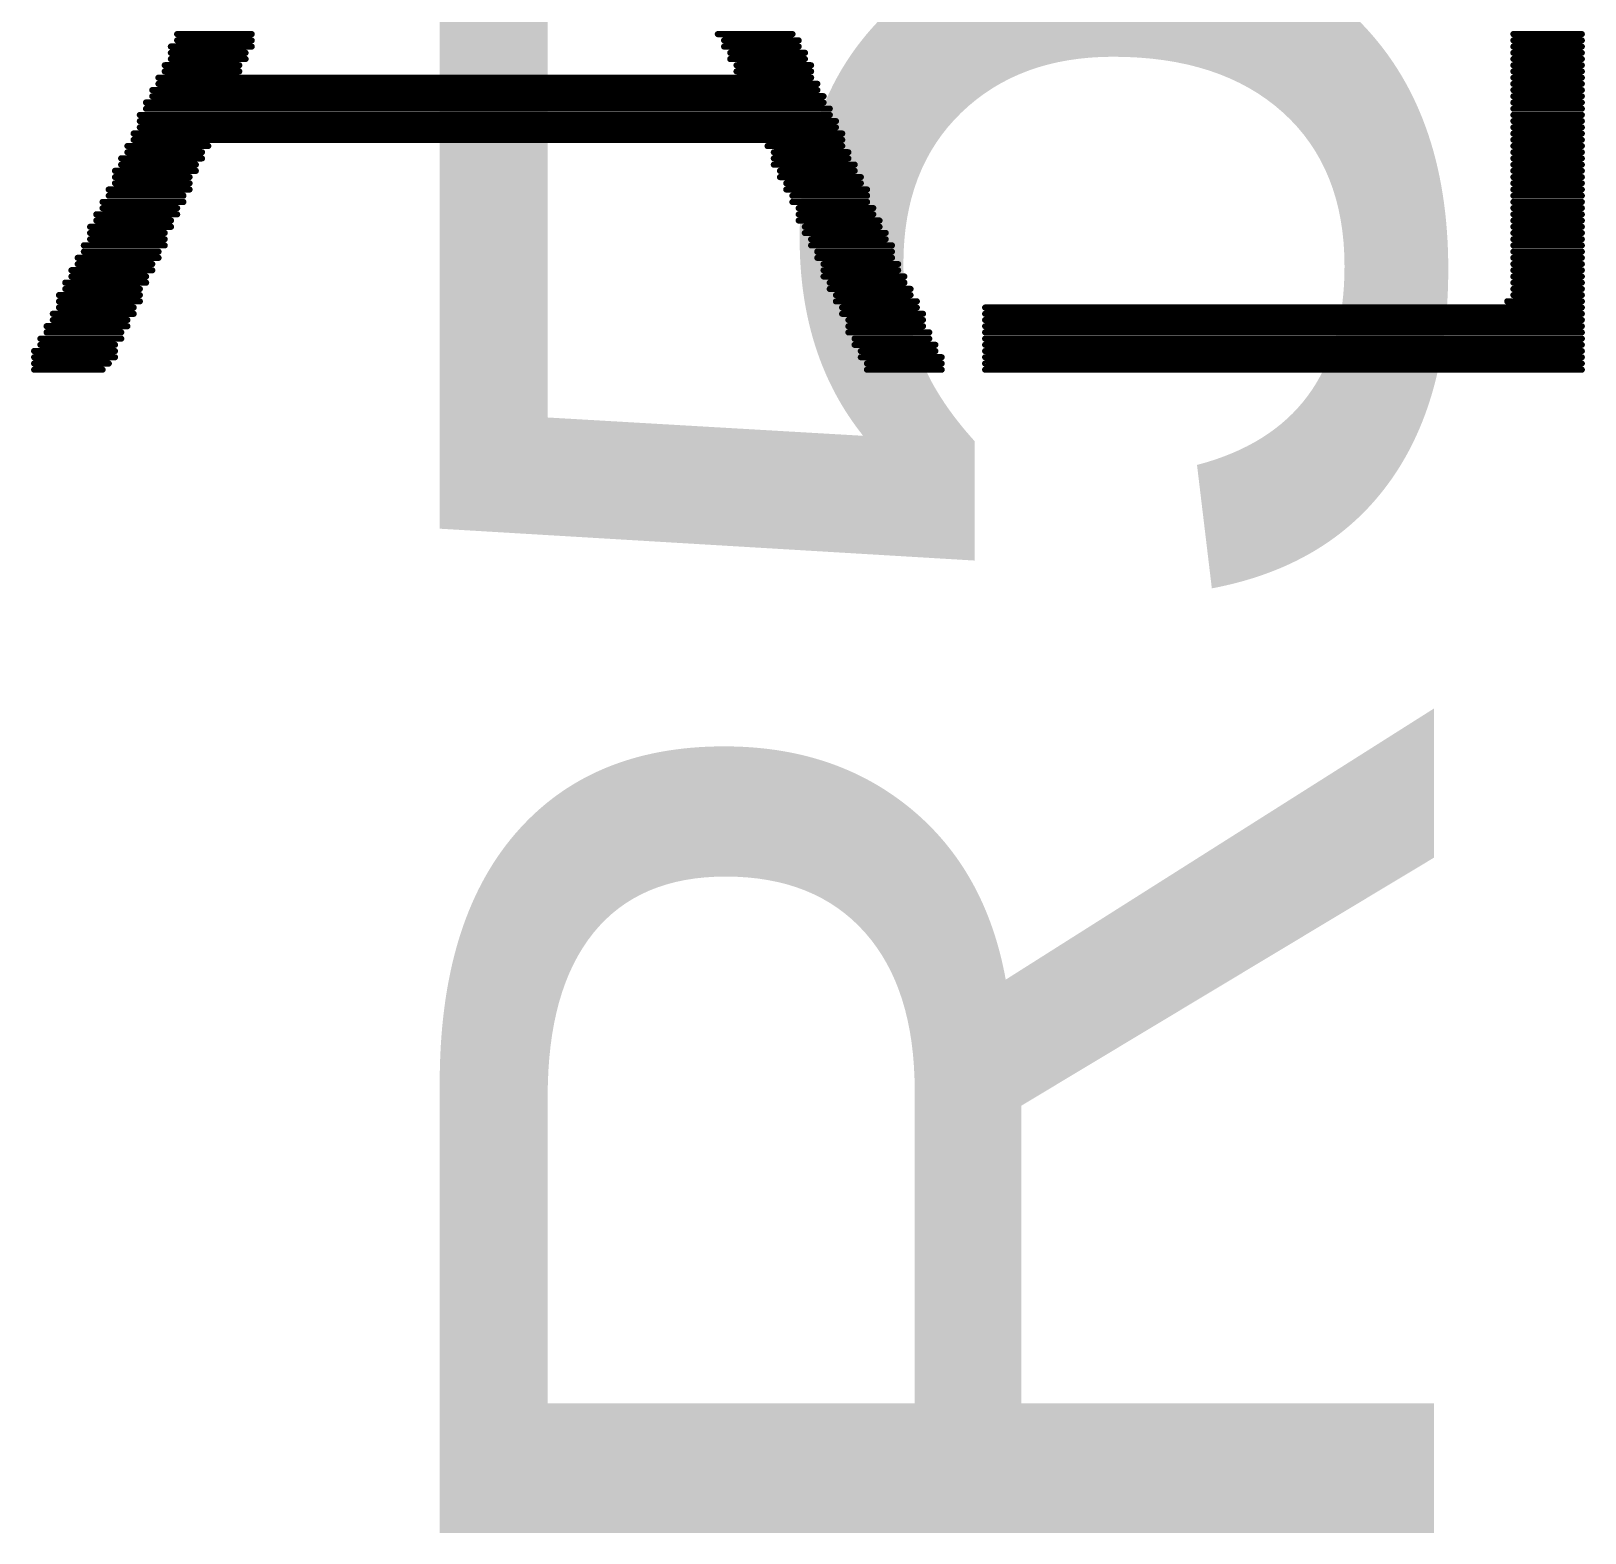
# Model space of a CAD drawing. Header units: inches. Extents: x 0 to 5455, y -5 to 5444.
# Drawn here: x 7.711 to 9.298, y 27.802 to 29.337 of the extents above; entities that cross this region are included whole.
import ezdxf

# ---------------------------------------------------------------- set-up
doc = ezdxf.new("R2010")
doc.units = ezdxf.units.IN
doc.layers.add('Bottom Overlay', color=54, linetype='Continuous')
doc.layers.add('Top Overlay', color=2, linetype='Continuous')
doc.styles.add('Arial', font='', dxfattribs={"height": 0.2})
doc.styles.get('Arial').set_extended_font_data('Arial')

# ---------------------------------------------------------------- blocks, each defined once
blk = doc.blocks.new('5394DE47_A0E8_4329_8464_7791B7C19310_33')
at = {"layer": 'Bottom Overlay'}
for points in [[(13.1587, -0.0352, 0.00635, 0.00635, 0), (12.5491, -0.0352, 0.00635, 0.00635, 0)], [(13.1587, -0.0415, 0.00635, 0.00635, 0), (12.5491, -0.0415, 0.00635, 0.00635, 0)], [(13.1587, -0.0479, 0.00635, 0.00635, 0), (12.5491, -0.0479, 0.00635, 0.00635, 0)], [(13.2794, -0.0352, 0.00635, 0.00635, 0), (13.2032, -0.0352, 0.00635, 0.00635, 0)], [(13.2794, -0.0415, 0.00635, 0.00635, 0), (13.2032, -0.0415, 0.00635, 0.00635, 0)], [(13.2857, -0.0479, 0.00635, 0.00635, 0), (13.2032, -0.0479, 0.00635, 0.00635, 0)], [(14.1303, -0.0479, 0.00635, 0.00635, 0), (14.0477, -0.0479, 0.00635, 0.00635, 0)], [(14.1303, -0.0415, 0.00635, 0.00635, 0), (14.0541, -0.0415, 0.00635, 0.00635, 0)], [(14.1303, -0.0352, 0.00635, 0.00635, 0), (14.0604, -0.0352, 0.00635, 0.00635, 0)], [(13.1587, -0.0542, 0.00635, 0.00635, 0), (12.5491, -0.0542, 0.00635, 0.00635, 0)], [(13.1587, -0.0606, 0.00635, 0.00635, 0), (12.5491, -0.0606, 0.00635, 0.00635, 0)], [(13.2857, -0.0542, 0.00635, 0.00635, 0), (13.2095, -0.0542, 0.00635, 0.00635, 0)], [(13.2921, -0.0606, 0.00635, 0.00635, 0), (13.2095, -0.0606, 0.00635, 0.00635, 0)], [(14.1303, -0.0542, 0.00635, 0.00635, 0), (14.0477, -0.0542, 0.00635, 0.00635, 0)], [(14.1239, -0.0606, 0.00635, 0.00635, 0), (14.0477, -0.0606, 0.00635, 0.00635, 0)], [(13.1587, -0.0669, 0.00635, 0.00635, 0), (12.5491, -0.0669, 0.00635, 0.00635, 0)], [(13.1587, -0.0733, 0.00635, 0.00635, 0), (12.5491, -0.0733, 0.00635, 0.00635, 0)], [(13.1587, -0.0796, 0.00635, 0.00635, 0), (12.5491, -0.0796, 0.00635, 0.00635, 0)], [(13.2921, -0.0669, 0.00635, 0.00635, 0), (13.2159, -0.0669, 0.00635, 0.00635, 0)], [(13.2984, -0.0733, 0.00635, 0.00635, 0), (13.2159, -0.0733, 0.00635, 0.00635, 0)], [(13.2984, -0.0796, 0.00635, 0.00635, 0), (13.2222, -0.0796, 0.00635, 0.00635, 0)], [(14.1176, -0.0796, 0.00635, 0.00635, 0), (14.035, -0.0796, 0.00635, 0.00635, 0)], [(14.1239, -0.0669, 0.00635, 0.00635, 0), (14.0414, -0.0669, 0.00635, 0.00635, 0)], [(14.1176, -0.0733, 0.00635, 0.00635, 0), (14.0414, -0.0733, 0.00635, 0.00635, 0)], [(13.1587, -0.086, 0.00635, 0.00635, 0), (12.5491, -0.086, 0.00635, 0.00635, 0)], [(13.1587, -0.0923, 0.00635, 0.00635, 0), (12.5491, -0.0923, 0.00635, 0.00635, 0)], [(13.2984, -0.086, 0.00635, 0.00635, 0), (13.2222, -0.086, 0.00635, 0.00635, 0)], [(13.3048, -0.0923, 0.00635, 0.00635, 0), (13.2222, -0.0923, 0.00635, 0.00635, 0)], [(14.1112, -0.0923, 0.00635, 0.00635, 0), (14.0287, -0.0923, 0.00635, 0.00635, 0)], [(14.1112, -0.086, 0.00635, 0.00635, 0), (14.035, -0.086, 0.00635, 0.00635, 0)], [(13.1587, -0.0987, 0.00635, 0.00635, 0), (12.5491, -0.0987, 0.00635, 0.00635, 0)], [(12.6253, -0.105, 0.00635, 0.00635, 0), (12.5491, -0.105, 0.00635, 0.00635, 0)], [(12.619, -0.1114, 0.00635, 0.00635, 0), (12.5491, -0.1114, 0.00635, 0.00635, 0)], [(13.3048, -0.0987, 0.00635, 0.00635, 0), (13.2286, -0.0987, 0.00635, 0.00635, 0)], [(13.3111, -0.105, 0.00635, 0.00635, 0), (13.2286, -0.105, 0.00635, 0.00635, 0)], [(13.3111, -0.1114, 0.00635, 0.00635, 0), (13.2349, -0.1114, 0.00635, 0.00635, 0)], [(14.1049, -0.105, 0.00635, 0.00635, 0), (14.0223, -0.105, 0.00635, 0.00635, 0)], [(14.1049, -0.1114, 0.00635, 0.00635, 0), (14.0223, -0.1114, 0.00635, 0.00635, 0)], [(14.1049, -0.0987, 0.00635, 0.00635, 0), (14.0287, -0.0987, 0.00635, 0.00635, 0)], [(12.619, -0.1177, 0.00635, 0.00635, 0), (12.5491, -0.1177, 0.00635, 0.00635, 0)], [(12.619, -0.1241, 0.00635, 0.00635, 0), (12.5491, -0.1241, 0.00635, 0.00635, 0)], [(13.3175, -0.1177, 0.00635, 0.00635, 0), (13.2349, -0.1177, 0.00635, 0.00635, 0)], [(13.3175, -0.1241, 0.00635, 0.00635, 0), (13.2413, -0.1241, 0.00635, 0.00635, 0)], [(14.0985, -0.1241, 0.00635, 0.00635, 0), (14.016, -0.1241, 0.00635, 0.00635, 0)], [(14.0985, -0.1177, 0.00635, 0.00635, 0), (14.0223, -0.1177, 0.00635, 0.00635, 0)], [(12.619, -0.1304, 0.00635, 0.00635, 0), (12.5491, -0.1304, 0.00635, 0.00635, 0)], [(12.619, -0.1368, 0.00635, 0.00635, 0), (12.5491, -0.1368, 0.00635, 0.00635, 0)], [(12.619, -0.1431, 0.00635, 0.00635, 0), (12.5491, -0.1431, 0.00635, 0.00635, 0)], [(13.3238, -0.1304, 0.00635, 0.00635, 0), (13.2413, -0.1304, 0.00635, 0.00635, 0)], [(13.3238, -0.1368, 0.00635, 0.00635, 0), (13.2476, -0.1368, 0.00635, 0.00635, 0)], [(13.3238, -0.1431, 0.00635, 0.00635, 0), (13.2476, -0.1431, 0.00635, 0.00635, 0)], [(14.0922, -0.1368, 0.00635, 0.00635, 0), (14.0096, -0.1368, 0.00635, 0.00635, 0)], [(14.0858, -0.1431, 0.00635, 0.00635, 0), (14.0096, -0.1431, 0.00635, 0.00635, 0)], [(14.0922, -0.1304, 0.00635, 0.00635, 0), (14.016, -0.1304, 0.00635, 0.00635, 0)], [(12.619, -0.1495, 0.00635, 0.00635, 0), (12.5491, -0.1495, 0.00635, 0.00635, 0)], [(12.619, -0.1558, 0.00635, 0.00635, 0), (12.5491, -0.1558, 0.00635, 0.00635, 0)], [(13.3302, -0.1495, 0.00635, 0.00635, 0), (13.254, -0.1495, 0.00635, 0.00635, 0)], [(13.3302, -0.1558, 0.00635, 0.00635, 0), (13.254, -0.1558, 0.00635, 0.00635, 0)], [(14.0858, -0.1495, 0.00635, 0.00635, 0), (14.0033, -0.1495, 0.00635, 0.00635, 0)], [(14.0795, -0.1558, 0.00635, 0.00635, 0), (14.0033, -0.1558, 0.00635, 0.00635, 0)], [(12.619, -0.1622, 0.00635, 0.00635, 0), (12.5491, -0.1622, 0.00635, 0.00635, 0)], [(12.619, -0.1685, 0.00635, 0.00635, 0), (12.5491, -0.1685, 0.00635, 0.00635, 0)], [(12.619, -0.1749, 0.00635, 0.00635, 0), (12.5491, -0.1749, 0.00635, 0.00635, 0)], [(13.3365, -0.1622, 0.00635, 0.00635, 0), (13.254, -0.1622, 0.00635, 0.00635, 0)], [(13.3365, -0.1685, 0.00635, 0.00635, 0), (13.2603, -0.1685, 0.00635, 0.00635, 0)], [(13.3429, -0.1749, 0.00635, 0.00635, 0), (13.2603, -0.1749, 0.00635, 0.00635, 0)], [(14.0795, -0.1622, 0.00635, 0.00635, 0), (13.9969, -0.1622, 0.00635, 0.00635, 0)], [(14.0731, -0.1685, 0.00635, 0.00635, 0), (13.9969, -0.1685, 0.00635, 0.00635, 0)], [(14.0731, -0.1749, 0.00635, 0.00635, 0), (13.9969, -0.1749, 0.00635, 0.00635, 0)], [(12.619, -0.1812, 0.00635, 0.00635, 0), (12.5491, -0.1812, 0.00635, 0.00635, 0)], [(12.619, -0.1876, 0.00635, 0.00635, 0), (12.5491, -0.1876, 0.00635, 0.00635, 0)], [(13.3429, -0.1812, 0.00635, 0.00635, 0), (13.2667, -0.1812, 0.00635, 0.00635, 0)], [(13.3492, -0.1876, 0.00635, 0.00635, 0), (13.2667, -0.1876, 0.00635, 0.00635, 0)], [(14.0731, -0.1812, 0.00635, 0.00635, 0), (13.9906, -0.1812, 0.00635, 0.00635, 0)], [(14.0668, -0.1876, 0.00635, 0.00635, 0), (13.9906, -0.1876, 0.00635, 0.00635, 0)], [(12.619, -0.1939, 0.00635, 0.00635, 0), (12.5491, -0.1939, 0.00635, 0.00635, 0)], [(12.619, -0.2003, 0.00635, 0.00635, 0), (12.5491, -0.2003, 0.00635, 0.00635, 0)], [(12.619, -0.2066, 0.00635, 0.00635, 0), (12.5491, -0.2066, 0.00635, 0.00635, 0)], [(13.3492, -0.1939, 0.00635, 0.00635, 0), (13.273, -0.1939, 0.00635, 0.00635, 0)], [(13.3492, -0.2003, 0.00635, 0.00635, 0), (13.273, -0.2003, 0.00635, 0.00635, 0)], [(13.3556, -0.2066, 0.00635, 0.00635, 0), (13.2794, -0.2066, 0.00635, 0.00635, 0)], [(14.0604, -0.2066, 0.00635, 0.00635, 0), (13.9779, -0.2066, 0.00635, 0.00635, 0)], [(14.0668, -0.1939, 0.00635, 0.00635, 0), (13.9842, -0.1939, 0.00635, 0.00635, 0)], [(14.0604, -0.2003, 0.00635, 0.00635, 0), (13.9842, -0.2003, 0.00635, 0.00635, 0)], [(12.619, -0.213, 0.00635, 0.00635, 0), (12.5491, -0.213, 0.00635, 0.00635, 0)], [(12.619, -0.2193, 0.00635, 0.00635, 0), (12.5491, -0.2193, 0.00635, 0.00635, 0)], [(13.3556, -0.213, 0.00635, 0.00635, 0), (13.2794, -0.213, 0.00635, 0.00635, 0)], [(13.3619, -0.2193, 0.00635, 0.00635, 0), (13.2794, -0.2193, 0.00635, 0.00635, 0)], [(14.0541, -0.2193, 0.00635, 0.00635, 0), (13.9715, -0.2193, 0.00635, 0.00635, 0)], [(14.0541, -0.213, 0.00635, 0.00635, 0), (13.9779, -0.213, 0.00635, 0.00635, 0)], [(12.619, -0.2257, 0.00635, 0.00635, 0), (12.5491, -0.2257, 0.00635, 0.00635, 0)], [(12.619, -0.232, 0.00635, 0.00635, 0), (12.5491, -0.232, 0.00635, 0.00635, 0)], [(12.619, -0.2384, 0.00635, 0.00635, 0), (12.5491, -0.2384, 0.00635, 0.00635, 0)], [(13.3619, -0.2257, 0.00635, 0.00635, 0), (13.2857, -0.2257, 0.00635, 0.00635, 0)], [(13.3683, -0.232, 0.00635, 0.00635, 0), (13.2857, -0.232, 0.00635, 0.00635, 0)], [(13.3683, -0.2384, 0.00635, 0.00635, 0), (13.2921, -0.2384, 0.00635, 0.00635, 0)], [(14.0477, -0.2384, 0.00635, 0.00635, 0), (13.9652, -0.2384, 0.00635, 0.00635, 0)], [(14.0477, -0.2257, 0.00635, 0.00635, 0), (13.9715, -0.2257, 0.00635, 0.00635, 0)], [(14.0477, -0.232, 0.00635, 0.00635, 0), (13.9715, -0.232, 0.00635, 0.00635, 0)], [(12.619, -0.2447, 0.00635, 0.00635, 0), (12.5491, -0.2447, 0.00635, 0.00635, 0)], [(12.619, -0.2511, 0.00635, 0.00635, 0), (12.5491, -0.2511, 0.00635, 0.00635, 0)], [(13.3746, -0.2447, 0.00635, 0.00635, 0), (13.2921, -0.2447, 0.00635, 0.00635, 0)], [(13.3746, -0.2511, 0.00635, 0.00635, 0), (13.2984, -0.2511, 0.00635, 0.00635, 0)], [(14.0414, -0.2511, 0.00635, 0.00635, 0), (13.9588, -0.2511, 0.00635, 0.00635, 0)], [(14.0414, -0.2447, 0.00635, 0.00635, 0), (13.9652, -0.2447, 0.00635, 0.00635, 0)], [(12.619, -0.2574, 0.00635, 0.00635, 0), (12.5491, -0.2574, 0.00635, 0.00635, 0)], [(12.619, -0.2638, 0.00635, 0.00635, 0), (12.5491, -0.2638, 0.00635, 0.00635, 0)], [(12.619, -0.2701, 0.00635, 0.00635, 0), (12.5491, -0.2701, 0.00635, 0.00635, 0)], [(13.3746, -0.2574, 0.00635, 0.00635, 0), (13.2984, -0.2574, 0.00635, 0.00635, 0)], [(13.381, -0.2638, 0.00635, 0.00635, 0), (13.3048, -0.2638, 0.00635, 0.00635, 0)], [(14.0287, -0.2701, 0.00635, 0.00635, 0), (13.3048, -0.2701, 0.00635, 0.00635, 0)], [(14.035, -0.2638, 0.00635, 0.00635, 0), (13.9525, -0.2638, 0.00635, 0.00635, 0)], [(14.035, -0.2574, 0.00635, 0.00635, 0), (13.9588, -0.2574, 0.00635, 0.00635, 0)], [(12.619, -0.2765, 0.00635, 0.00635, 0), (12.5491, -0.2765, 0.00635, 0.00635, 0)], [(12.619, -0.2828, 0.00635, 0.00635, 0), (12.5491, -0.2828, 0.00635, 0.00635, 0)], [(14.0287, -0.2765, 0.00635, 0.00635, 0), (13.3048, -0.2765, 0.00635, 0.00635, 0)], [(14.0223, -0.2828, 0.00635, 0.00635, 0), (13.3111, -0.2828, 0.00635, 0.00635, 0)], [(12.619, -0.2892, 0.00635, 0.00635, 0), (12.5491, -0.2892, 0.00635, 0.00635, 0)], [(12.619, -0.2955, 0.00635, 0.00635, 0), (12.5491, -0.2955, 0.00635, 0.00635, 0)], [(12.619, -0.3019, 0.00635, 0.00635, 0), (12.5491, -0.3019, 0.00635, 0.00635, 0)], [(14.0223, -0.2892, 0.00635, 0.00635, 0), (13.3111, -0.2892, 0.00635, 0.00635, 0)], [(14.0223, -0.2955, 0.00635, 0.00635, 0), (13.3175, -0.2955, 0.00635, 0.00635, 0)], [(14.016, -0.3019, 0.00635, 0.00635, 0), (13.3175, -0.3019, 0.00635, 0.00635, 0)], [(12.619, -0.3082, 0.00635, 0.00635, 0), (12.5491, -0.3082, 0.00635, 0.00635, 0)], [(12.619, -0.3146, 0.00635, 0.00635, 0), (12.5491, -0.3146, 0.00635, 0.00635, 0)], [(14.016, -0.3082, 0.00635, 0.00635, 0), (13.3238, -0.3082, 0.00635, 0.00635, 0)], [(14.0096, -0.3146, 0.00635, 0.00635, 0), (13.3238, -0.3146, 0.00635, 0.00635, 0)], [(12.619, -0.3209, 0.00635, 0.00635, 0), (12.5491, -0.3209, 0.00635, 0.00635, 0)], [(12.619, -0.3273, 0.00635, 0.00635, 0), (12.5491, -0.3273, 0.00635, 0.00635, 0)], [(12.619, -0.3336, 0.00635, 0.00635, 0), (12.5491, -0.3336, 0.00635, 0.00635, 0)], [(14.0096, -0.3209, 0.00635, 0.00635, 0), (13.3302, -0.3209, 0.00635, 0.00635, 0)], [(14.0033, -0.3273, 0.00635, 0.00635, 0), (13.3302, -0.3273, 0.00635, 0.00635, 0)], [(14.0033, -0.3336, 0.00635, 0.00635, 0), (13.3365, -0.3336, 0.00635, 0.00635, 0)], [(12.619, -0.34, 0.00635, 0.00635, 0), (12.5491, -0.34, 0.00635, 0.00635, 0)], [(12.619, -0.3463, 0.00635, 0.00635, 0), (12.5491, -0.3463, 0.00635, 0.00635, 0)], [(13.4127, -0.34, 0.00635, 0.00635, 0), (13.3365, -0.34, 0.00635, 0.00635, 0)], [(13.4127, -0.3463, 0.00635, 0.00635, 0), (13.3365, -0.3463, 0.00635, 0.00635, 0)], [(13.9969, -0.34, 0.00635, 0.00635, 0), (13.9207, -0.34, 0.00635, 0.00635, 0)], [(13.9969, -0.3463, 0.00635, 0.00635, 0), (13.9207, -0.3463, 0.00635, 0.00635, 0)], [(12.619, -0.3527, 0.00635, 0.00635, 0), (12.5491, -0.3527, 0.00635, 0.00635, 0)], [(12.619, -0.359, 0.00635, 0.00635, 0), (12.5491, -0.359, 0.00635, 0.00635, 0)], [(12.619, -0.3654, 0.00635, 0.00635, 0), (12.5491, -0.3654, 0.00635, 0.00635, 0)], [(13.4191, -0.3527, 0.00635, 0.00635, 0), (13.3429, -0.3527, 0.00635, 0.00635, 0)], [(13.4191, -0.359, 0.00635, 0.00635, 0), (13.3429, -0.359, 0.00635, 0.00635, 0)], [(13.4254, -0.3654, 0.00635, 0.00635, 0), (13.3492, -0.3654, 0.00635, 0.00635, 0)], [(13.9906, -0.3654, 0.00635, 0.00635, 0), (13.908, -0.3654, 0.00635, 0.00635, 0)], [(13.9906, -0.3527, 0.00635, 0.00635, 0), (13.9144, -0.3527, 0.00635, 0.00635, 0)], [(13.9906, -0.359, 0.00635, 0.00635, 0), (13.9144, -0.359, 0.00635, 0.00635, 0)], [(12.619, -0.3717, 0.00635, 0.00635, 0), (12.5491, -0.3717, 0.00635, 0.00635, 0)], [(12.619, -0.3781, 0.00635, 0.00635, 0), (12.5491, -0.3781, 0.00635, 0.00635, 0)], [(13.4254, -0.3717, 0.00635, 0.00635, 0), (13.3492, -0.3717, 0.00635, 0.00635, 0)], [(13.4318, -0.3781, 0.00635, 0.00635, 0), (13.3556, -0.3781, 0.00635, 0.00635, 0)], [(13.9842, -0.3717, 0.00635, 0.00635, 0), (13.908, -0.3717, 0.00635, 0.00635, 0)], [(13.9842, -0.3781, 0.00635, 0.00635, 0), (13.908, -0.3781, 0.00635, 0.00635, 0)]]:
    blk.add_lwpolyline(points, format="xyseb", dxfattribs=at)
for points in [[(12.5476, -0.0352, 0.00317, 0.00317, 1), (12.5507, -0.0352, 0.00317, 0.00317, 1)], [(12.5476, -0.0415, 0.00317, 0.00317, 1), (12.5507, -0.0415, 0.00317, 0.00317, 1)], [(12.5476, -0.0479, 0.00317, 0.00317, 1), (12.5507, -0.0479, 0.00317, 0.00317, 1)], [(13.1572, -0.0352, 0.00317, 0.00317, 1), (13.1603, -0.0352, 0.00317, 0.00317, 1)], [(13.1572, -0.0415, 0.00317, 0.00317, 1), (13.1603, -0.0415, 0.00317, 0.00317, 1)], [(13.1572, -0.0479, 0.00317, 0.00317, 1), (13.1603, -0.0479, 0.00317, 0.00317, 1)], [(13.2016, -0.0352, 0.00317, 0.00317, 1), (13.2048, -0.0352, 0.00317, 0.00317, 1)], [(13.2016, -0.0415, 0.00317, 0.00317, 1), (13.2048, -0.0415, 0.00317, 0.00317, 1)], [(13.2016, -0.0479, 0.00317, 0.00317, 1), (13.2048, -0.0479, 0.00317, 0.00317, 1)], [(13.2778, -0.0352, 0.00317, 0.00317, 1), (13.281, -0.0352, 0.00317, 0.00317, 1)], [(13.2778, -0.0415, 0.00317, 0.00317, 1), (13.281, -0.0415, 0.00317, 0.00317, 1)], [(13.2842, -0.0479, 0.00317, 0.00317, 1), (13.2873, -0.0479, 0.00317, 0.00317, 1)], [(14.0462, -0.0479, 0.00317, 0.00317, 1), (14.0493, -0.0479, 0.00317, 0.00317, 1)], [(14.0525, -0.0415, 0.00317, 0.00317, 1), (14.0557, -0.0415, 0.00317, 0.00317, 1)], [(14.0589, -0.0352, 0.00317, 0.00317, 1), (14.062, -0.0352, 0.00317, 0.00317, 1)], [(14.1287, -0.0352, 0.00317, 0.00317, 1), (14.1319, -0.0352, 0.00317, 0.00317, 1)], [(14.1287, -0.0415, 0.00317, 0.00317, 1), (14.1319, -0.0415, 0.00317, 0.00317, 1)], [(14.1287, -0.0479, 0.00317, 0.00317, 1), (14.1319, -0.0479, 0.00317, 0.00317, 1)], [(12.5476, -0.0542, 0.00317, 0.00317, 1), (12.5507, -0.0542, 0.00317, 0.00317, 1)], [(12.5476, -0.0606, 0.00317, 0.00317, 1), (12.5507, -0.0606, 0.00317, 0.00317, 1)], [(13.1572, -0.0542, 0.00317, 0.00317, 1), (13.1603, -0.0542, 0.00317, 0.00317, 1)], [(13.1572, -0.0606, 0.00317, 0.00317, 1), (13.1603, -0.0606, 0.00317, 0.00317, 1)], [(13.208, -0.0542, 0.00317, 0.00317, 1), (13.2111, -0.0542, 0.00317, 0.00317, 1)], [(13.208, -0.0606, 0.00317, 0.00317, 1), (13.2111, -0.0606, 0.00317, 0.00317, 1)], [(13.2842, -0.0542, 0.00317, 0.00317, 1), (13.2873, -0.0542, 0.00317, 0.00317, 1)], [(13.2905, -0.0606, 0.00317, 0.00317, 1), (13.2937, -0.0606, 0.00317, 0.00317, 1)], [(14.0462, -0.0542, 0.00317, 0.00317, 1), (14.0493, -0.0542, 0.00317, 0.00317, 1)], [(14.0462, -0.0606, 0.00317, 0.00317, 1), (14.0493, -0.0606, 0.00317, 0.00317, 1)], [(14.1224, -0.0606, 0.00317, 0.00317, 1), (14.1255, -0.0606, 0.00317, 0.00317, 1)], [(14.1287, -0.0542, 0.00317, 0.00317, 1), (14.1319, -0.0542, 0.00317, 0.00317, 1)], [(12.5476, -0.0669, 0.00317, 0.00317, 1), (12.5507, -0.0669, 0.00317, 0.00317, 1)], [(12.5476, -0.0733, 0.00317, 0.00317, 1), (12.5507, -0.0733, 0.00317, 0.00317, 1)], [(12.5476, -0.0796, 0.00317, 0.00317, 1), (12.5507, -0.0796, 0.00317, 0.00317, 1)], [(13.1572, -0.0669, 0.00317, 0.00317, 1), (13.1603, -0.0669, 0.00317, 0.00317, 1)], [(13.1572, -0.0733, 0.00317, 0.00317, 1), (13.1603, -0.0733, 0.00317, 0.00317, 1)], [(13.1572, -0.0796, 0.00317, 0.00317, 1), (13.1603, -0.0796, 0.00317, 0.00317, 1)], [(13.2143, -0.0669, 0.00317, 0.00317, 1), (13.2175, -0.0669, 0.00317, 0.00317, 1)], [(13.2143, -0.0733, 0.00317, 0.00317, 1), (13.2175, -0.0733, 0.00317, 0.00317, 1)], [(13.2207, -0.0796, 0.00317, 0.00317, 1), (13.2238, -0.0796, 0.00317, 0.00317, 1)], [(13.2905, -0.0669, 0.00317, 0.00317, 1), (13.2937, -0.0669, 0.00317, 0.00317, 1)], [(13.2969, -0.0733, 0.00317, 0.00317, 1), (13.3, -0.0733, 0.00317, 0.00317, 1)], [(13.2969, -0.0796, 0.00317, 0.00317, 1), (13.3, -0.0796, 0.00317, 0.00317, 1)], [(14.0335, -0.0796, 0.00317, 0.00317, 1), (14.0366, -0.0796, 0.00317, 0.00317, 1)], [(14.0398, -0.0669, 0.00317, 0.00317, 1), (14.043, -0.0669, 0.00317, 0.00317, 1)], [(14.0398, -0.0733, 0.00317, 0.00317, 1), (14.043, -0.0733, 0.00317, 0.00317, 1)], [(14.116, -0.0733, 0.00317, 0.00317, 1), (14.1192, -0.0733, 0.00317, 0.00317, 1)], [(14.116, -0.0796, 0.00317, 0.00317, 1), (14.1192, -0.0796, 0.00317, 0.00317, 1)], [(14.1224, -0.0669, 0.00317, 0.00317, 1), (14.1255, -0.0669, 0.00317, 0.00317, 1)], [(12.5476, -0.086, 0.00317, 0.00317, 1), (12.5507, -0.086, 0.00317, 0.00317, 1)], [(12.5476, -0.0923, 0.00317, 0.00317, 1), (12.5507, -0.0923, 0.00317, 0.00317, 1)], [(13.1572, -0.086, 0.00317, 0.00317, 1), (13.1603, -0.086, 0.00317, 0.00317, 1)], [(13.1572, -0.0923, 0.00317, 0.00317, 1), (13.1603, -0.0923, 0.00317, 0.00317, 1)], [(13.2207, -0.086, 0.00317, 0.00317, 1), (13.2238, -0.086, 0.00317, 0.00317, 1)], [(13.2207, -0.0923, 0.00317, 0.00317, 1), (13.2238, -0.0923, 0.00317, 0.00317, 1)], [(13.2969, -0.086, 0.00317, 0.00317, 1), (13.3, -0.086, 0.00317, 0.00317, 1)], [(13.3032, -0.0923, 0.00317, 0.00317, 1), (13.3064, -0.0923, 0.00317, 0.00317, 1)], [(14.0271, -0.0923, 0.00317, 0.00317, 1), (14.0303, -0.0923, 0.00317, 0.00317, 1)], [(14.0335, -0.086, 0.00317, 0.00317, 1), (14.0366, -0.086, 0.00317, 0.00317, 1)], [(14.1097, -0.086, 0.00317, 0.00317, 1), (14.1128, -0.086, 0.00317, 0.00317, 1)], [(14.1097, -0.0923, 0.00317, 0.00317, 1), (14.1128, -0.0923, 0.00317, 0.00317, 1)], [(12.5476, -0.0987, 0.00317, 0.00317, 1), (12.5507, -0.0987, 0.00317, 0.00317, 1)], [(12.5476, -0.105, 0.00317, 0.00317, 1), (12.5507, -0.105, 0.00317, 0.00317, 1)], [(12.5476, -0.1114, 0.00317, 0.00317, 1), (12.5507, -0.1114, 0.00317, 0.00317, 1)], [(12.6174, -0.1114, 0.00317, 0.00317, 1), (12.6206, -0.1114, 0.00317, 0.00317, 1)], [(12.6238, -0.105, 0.00317, 0.00317, 1), (12.6269, -0.105, 0.00317, 0.00317, 1)], [(13.1572, -0.0987, 0.00317, 0.00317, 1), (13.1603, -0.0987, 0.00317, 0.00317, 1)], [(13.227, -0.0987, 0.00317, 0.00317, 1), (13.2302, -0.0987, 0.00317, 0.00317, 1)], [(13.227, -0.105, 0.00317, 0.00317, 1), (13.2302, -0.105, 0.00317, 0.00317, 1)], [(13.2334, -0.1114, 0.00317, 0.00317, 1), (13.2365, -0.1114, 0.00317, 0.00317, 1)], [(13.3032, -0.0987, 0.00317, 0.00317, 1), (13.3064, -0.0987, 0.00317, 0.00317, 1)], [(13.3096, -0.105, 0.00317, 0.00317, 1), (13.3127, -0.105, 0.00317, 0.00317, 1)], [(13.3096, -0.1114, 0.00317, 0.00317, 1), (13.3127, -0.1114, 0.00317, 0.00317, 1)], [(14.0208, -0.105, 0.00317, 0.00317, 1), (14.0239, -0.105, 0.00317, 0.00317, 1)], [(14.0208, -0.1114, 0.00317, 0.00317, 1), (14.0239, -0.1114, 0.00317, 0.00317, 1)], [(14.0271, -0.0987, 0.00317, 0.00317, 1), (14.0303, -0.0987, 0.00317, 0.00317, 1)], [(14.1033, -0.0987, 0.00317, 0.00317, 1), (14.1065, -0.0987, 0.00317, 0.00317, 1)], [(14.1033, -0.105, 0.00317, 0.00317, 1), (14.1065, -0.105, 0.00317, 0.00317, 1)], [(14.1033, -0.1114, 0.00317, 0.00317, 1), (14.1065, -0.1114, 0.00317, 0.00317, 1)], [(12.5476, -0.1177, 0.00317, 0.00317, 1), (12.5507, -0.1177, 0.00317, 0.00317, 1)], [(12.5476, -0.1241, 0.00317, 0.00317, 1), (12.5507, -0.1241, 0.00317, 0.00317, 1)], [(12.6174, -0.1177, 0.00317, 0.00317, 1), (12.6206, -0.1177, 0.00317, 0.00317, 1)], [(12.6174, -0.1241, 0.00317, 0.00317, 1), (12.6206, -0.1241, 0.00317, 0.00317, 1)], [(13.2334, -0.1177, 0.00317, 0.00317, 1), (13.2365, -0.1177, 0.00317, 0.00317, 1)], [(13.2397, -0.1241, 0.00317, 0.00317, 1), (13.2429, -0.1241, 0.00317, 0.00317, 1)], [(13.3159, -0.1177, 0.00317, 0.00317, 1), (13.3191, -0.1177, 0.00317, 0.00317, 1)], [(13.3159, -0.1241, 0.00317, 0.00317, 1), (13.3191, -0.1241, 0.00317, 0.00317, 1)], [(14.0144, -0.1241, 0.00317, 0.00317, 1), (14.0176, -0.1241, 0.00317, 0.00317, 1)], [(14.0208, -0.1177, 0.00317, 0.00317, 1), (14.0239, -0.1177, 0.00317, 0.00317, 1)], [(14.097, -0.1177, 0.00317, 0.00317, 1), (14.1001, -0.1177, 0.00317, 0.00317, 1)], [(14.097, -0.1241, 0.00317, 0.00317, 1), (14.1001, -0.1241, 0.00317, 0.00317, 1)], [(12.5476, -0.1304, 0.00317, 0.00317, 1), (12.5507, -0.1304, 0.00317, 0.00317, 1)], [(12.5476, -0.1368, 0.00317, 0.00317, 1), (12.5507, -0.1368, 0.00317, 0.00317, 1)], [(12.5476, -0.1431, 0.00317, 0.00317, 1), (12.5507, -0.1431, 0.00317, 0.00317, 1)], [(12.6174, -0.1304, 0.00317, 0.00317, 1), (12.6206, -0.1304, 0.00317, 0.00317, 1)], [(12.6174, -0.1368, 0.00317, 0.00317, 1), (12.6206, -0.1368, 0.00317, 0.00317, 1)], [(12.6174, -0.1431, 0.00317, 0.00317, 1), (12.6206, -0.1431, 0.00317, 0.00317, 1)], [(13.2397, -0.1304, 0.00317, 0.00317, 1), (13.2429, -0.1304, 0.00317, 0.00317, 1)], [(13.2461, -0.1368, 0.00317, 0.00317, 1), (13.2492, -0.1368, 0.00317, 0.00317, 1)], [(13.2461, -0.1431, 0.00317, 0.00317, 1), (13.2492, -0.1431, 0.00317, 0.00317, 1)], [(13.3223, -0.1304, 0.00317, 0.00317, 1), (13.3254, -0.1304, 0.00317, 0.00317, 1)], [(13.3223, -0.1368, 0.00317, 0.00317, 1), (13.3254, -0.1368, 0.00317, 0.00317, 1)], [(13.3223, -0.1431, 0.00317, 0.00317, 1), (13.3254, -0.1431, 0.00317, 0.00317, 1)], [(14.0081, -0.1368, 0.00317, 0.00317, 1), (14.0112, -0.1368, 0.00317, 0.00317, 1)], [(14.0081, -0.1431, 0.00317, 0.00317, 1), (14.0112, -0.1431, 0.00317, 0.00317, 1)], [(14.0144, -0.1304, 0.00317, 0.00317, 1), (14.0176, -0.1304, 0.00317, 0.00317, 1)], [(14.0843, -0.1431, 0.00317, 0.00317, 1), (14.0874, -0.1431, 0.00317, 0.00317, 1)], [(14.0906, -0.1304, 0.00317, 0.00317, 1), (14.0938, -0.1304, 0.00317, 0.00317, 1)], [(14.0906, -0.1368, 0.00317, 0.00317, 1), (14.0938, -0.1368, 0.00317, 0.00317, 1)], [(12.5476, -0.1495, 0.00317, 0.00317, 1), (12.5507, -0.1495, 0.00317, 0.00317, 1)], [(12.5476, -0.1558, 0.00317, 0.00317, 1), (12.5507, -0.1558, 0.00317, 0.00317, 1)], [(12.6174, -0.1495, 0.00317, 0.00317, 1), (12.6206, -0.1495, 0.00317, 0.00317, 1)], [(12.6174, -0.1558, 0.00317, 0.00317, 1), (12.6206, -0.1558, 0.00317, 0.00317, 1)], [(13.2524, -0.1495, 0.00317, 0.00317, 1), (13.2556, -0.1495, 0.00317, 0.00317, 1)], [(13.2524, -0.1558, 0.00317, 0.00317, 1), (13.2556, -0.1558, 0.00317, 0.00317, 1)], [(13.3286, -0.1495, 0.00317, 0.00317, 1), (13.3318, -0.1495, 0.00317, 0.00317, 1)], [(13.3286, -0.1558, 0.00317, 0.00317, 1), (13.3318, -0.1558, 0.00317, 0.00317, 1)], [(14.0017, -0.1495, 0.00317, 0.00317, 1), (14.0049, -0.1495, 0.00317, 0.00317, 1)], [(14.0017, -0.1558, 0.00317, 0.00317, 1), (14.0049, -0.1558, 0.00317, 0.00317, 1)], [(14.0779, -0.1558, 0.00317, 0.00317, 1), (14.0811, -0.1558, 0.00317, 0.00317, 1)], [(14.0843, -0.1495, 0.00317, 0.00317, 1), (14.0874, -0.1495, 0.00317, 0.00317, 1)], [(12.5476, -0.1622, 0.00317, 0.00317, 1), (12.5507, -0.1622, 0.00317, 0.00317, 1)], [(12.5476, -0.1685, 0.00317, 0.00317, 1), (12.5507, -0.1685, 0.00317, 0.00317, 1)], [(12.5476, -0.1749, 0.00317, 0.00317, 1), (12.5507, -0.1749, 0.00317, 0.00317, 1)], [(12.6174, -0.1622, 0.00317, 0.00317, 1), (12.6206, -0.1622, 0.00317, 0.00317, 1)], [(12.6174, -0.1685, 0.00317, 0.00317, 1), (12.6206, -0.1685, 0.00317, 0.00317, 1)], [(12.6174, -0.1749, 0.00317, 0.00317, 1), (12.6206, -0.1749, 0.00317, 0.00317, 1)], [(13.2524, -0.1622, 0.00317, 0.00317, 1), (13.2556, -0.1622, 0.00317, 0.00317, 1)], [(13.2588, -0.1685, 0.00317, 0.00317, 1), (13.2619, -0.1685, 0.00317, 0.00317, 1)], [(13.2588, -0.1749, 0.00317, 0.00317, 1), (13.2619, -0.1749, 0.00317, 0.00317, 1)], [(13.335, -0.1622, 0.00317, 0.00317, 1), (13.3381, -0.1622, 0.00317, 0.00317, 1)], [(13.335, -0.1685, 0.00317, 0.00317, 1), (13.3381, -0.1685, 0.00317, 0.00317, 1)], [(13.3413, -0.1749, 0.00317, 0.00317, 1), (13.3445, -0.1749, 0.00317, 0.00317, 1)], [(13.9954, -0.1622, 0.00317, 0.00317, 1), (13.9985, -0.1622, 0.00317, 0.00317, 1)], [(13.9954, -0.1685, 0.00317, 0.00317, 1), (13.9985, -0.1685, 0.00317, 0.00317, 1)], [(13.9954, -0.1749, 0.00317, 0.00317, 1), (13.9985, -0.1749, 0.00317, 0.00317, 1)], [(14.0716, -0.1685, 0.00317, 0.00317, 1), (14.0747, -0.1685, 0.00317, 0.00317, 1)], [(14.0716, -0.1749, 0.00317, 0.00317, 1), (14.0747, -0.1749, 0.00317, 0.00317, 1)], [(14.0779, -0.1622, 0.00317, 0.00317, 1), (14.0811, -0.1622, 0.00317, 0.00317, 1)], [(12.5476, -0.1812, 0.00317, 0.00317, 1), (12.5507, -0.1812, 0.00317, 0.00317, 1)], [(12.5476, -0.1876, 0.00317, 0.00317, 1), (12.5507, -0.1876, 0.00317, 0.00317, 1)], [(12.6174, -0.1812, 0.00317, 0.00317, 1), (12.6206, -0.1812, 0.00317, 0.00317, 1)], [(12.6174, -0.1876, 0.00317, 0.00317, 1), (12.6206, -0.1876, 0.00317, 0.00317, 1)], [(13.2651, -0.1812, 0.00317, 0.00317, 1), (13.2683, -0.1812, 0.00317, 0.00317, 1)], [(13.2651, -0.1876, 0.00317, 0.00317, 1), (13.2683, -0.1876, 0.00317, 0.00317, 1)], [(13.3413, -0.1812, 0.00317, 0.00317, 1), (13.3445, -0.1812, 0.00317, 0.00317, 1)], [(13.3477, -0.1876, 0.00317, 0.00317, 1), (13.3508, -0.1876, 0.00317, 0.00317, 1)], [(13.989, -0.1812, 0.00317, 0.00317, 1), (13.9922, -0.1812, 0.00317, 0.00317, 1)], [(13.989, -0.1876, 0.00317, 0.00317, 1), (13.9922, -0.1876, 0.00317, 0.00317, 1)], [(14.0652, -0.1876, 0.00317, 0.00317, 1), (14.0684, -0.1876, 0.00317, 0.00317, 1)], [(14.0716, -0.1812, 0.00317, 0.00317, 1), (14.0747, -0.1812, 0.00317, 0.00317, 1)], [(12.5476, -0.1939, 0.00317, 0.00317, 1), (12.5507, -0.1939, 0.00317, 0.00317, 1)], [(12.5476, -0.2003, 0.00317, 0.00317, 1), (12.5507, -0.2003, 0.00317, 0.00317, 1)], [(12.5476, -0.2066, 0.00317, 0.00317, 1), (12.5507, -0.2066, 0.00317, 0.00317, 1)], [(12.6174, -0.1939, 0.00317, 0.00317, 1), (12.6206, -0.1939, 0.00317, 0.00317, 1)], [(12.6174, -0.2003, 0.00317, 0.00317, 1), (12.6206, -0.2003, 0.00317, 0.00317, 1)], [(12.6174, -0.2066, 0.00317, 0.00317, 1), (12.6206, -0.2066, 0.00317, 0.00317, 1)], [(13.2715, -0.1939, 0.00317, 0.00317, 1), (13.2746, -0.1939, 0.00317, 0.00317, 1)], [(13.2715, -0.2003, 0.00317, 0.00317, 1), (13.2746, -0.2003, 0.00317, 0.00317, 1)], [(13.2778, -0.2066, 0.00317, 0.00317, 1), (13.281, -0.2066, 0.00317, 0.00317, 1)], [(13.3477, -0.1939, 0.00317, 0.00317, 1), (13.3508, -0.1939, 0.00317, 0.00317, 1)], [(13.3477, -0.2003, 0.00317, 0.00317, 1), (13.3508, -0.2003, 0.00317, 0.00317, 1)], [(13.354, -0.2066, 0.00317, 0.00317, 1), (13.3572, -0.2066, 0.00317, 0.00317, 1)], [(13.9763, -0.2066, 0.00317, 0.00317, 1), (13.9795, -0.2066, 0.00317, 0.00317, 1)], [(13.9827, -0.1939, 0.00317, 0.00317, 1), (13.9858, -0.1939, 0.00317, 0.00317, 1)], [(13.9827, -0.2003, 0.00317, 0.00317, 1), (13.9858, -0.2003, 0.00317, 0.00317, 1)], [(14.0589, -0.2003, 0.00317, 0.00317, 1), (14.062, -0.2003, 0.00317, 0.00317, 1)], [(14.0589, -0.2066, 0.00317, 0.00317, 1), (14.062, -0.2066, 0.00317, 0.00317, 1)], [(14.0652, -0.1939, 0.00317, 0.00317, 1), (14.0684, -0.1939, 0.00317, 0.00317, 1)], [(12.5476, -0.213, 0.00317, 0.00317, 1), (12.5507, -0.213, 0.00317, 0.00317, 1)], [(12.5476, -0.2193, 0.00317, 0.00317, 1), (12.5507, -0.2193, 0.00317, 0.00317, 1)], [(12.6174, -0.213, 0.00317, 0.00317, 1), (12.6206, -0.213, 0.00317, 0.00317, 1)], [(12.6174, -0.2193, 0.00317, 0.00317, 1), (12.6206, -0.2193, 0.00317, 0.00317, 1)], [(13.2778, -0.213, 0.00317, 0.00317, 1), (13.281, -0.213, 0.00317, 0.00317, 1)], [(13.2778, -0.2193, 0.00317, 0.00317, 1), (13.281, -0.2193, 0.00317, 0.00317, 1)], [(13.354, -0.213, 0.00317, 0.00317, 1), (13.3572, -0.213, 0.00317, 0.00317, 1)], [(13.3604, -0.2193, 0.00317, 0.00317, 1), (13.3635, -0.2193, 0.00317, 0.00317, 1)], [(13.97, -0.2193, 0.00317, 0.00317, 1), (13.9731, -0.2193, 0.00317, 0.00317, 1)], [(13.9763, -0.213, 0.00317, 0.00317, 1), (13.9795, -0.213, 0.00317, 0.00317, 1)], [(14.0525, -0.213, 0.00317, 0.00317, 1), (14.0557, -0.213, 0.00317, 0.00317, 1)], [(14.0525, -0.2193, 0.00317, 0.00317, 1), (14.0557, -0.2193, 0.00317, 0.00317, 1)], [(12.5476, -0.2257, 0.00317, 0.00317, 1), (12.5507, -0.2257, 0.00317, 0.00317, 1)], [(12.5476, -0.232, 0.00317, 0.00317, 1), (12.5507, -0.232, 0.00317, 0.00317, 1)], [(12.5476, -0.2384, 0.00317, 0.00317, 1), (12.5507, -0.2384, 0.00317, 0.00317, 1)], [(12.6174, -0.2257, 0.00317, 0.00317, 1), (12.6206, -0.2257, 0.00317, 0.00317, 1)], [(12.6174, -0.232, 0.00317, 0.00317, 1), (12.6206, -0.232, 0.00317, 0.00317, 1)], [(12.6174, -0.2384, 0.00317, 0.00317, 1), (12.6206, -0.2384, 0.00317, 0.00317, 1)], [(13.2842, -0.2257, 0.00317, 0.00317, 1), (13.2873, -0.2257, 0.00317, 0.00317, 1)], [(13.2842, -0.232, 0.00317, 0.00317, 1), (13.2873, -0.232, 0.00317, 0.00317, 1)], [(13.2905, -0.2384, 0.00317, 0.00317, 1), (13.2937, -0.2384, 0.00317, 0.00317, 1)], [(13.3604, -0.2257, 0.00317, 0.00317, 1), (13.3635, -0.2257, 0.00317, 0.00317, 1)], [(13.3667, -0.232, 0.00317, 0.00317, 1), (13.3699, -0.232, 0.00317, 0.00317, 1)], [(13.3667, -0.2384, 0.00317, 0.00317, 1), (13.3699, -0.2384, 0.00317, 0.00317, 1)], [(13.9636, -0.2384, 0.00317, 0.00317, 1), (13.9668, -0.2384, 0.00317, 0.00317, 1)], [(13.97, -0.2257, 0.00317, 0.00317, 1), (13.9731, -0.2257, 0.00317, 0.00317, 1)], [(13.97, -0.232, 0.00317, 0.00317, 1), (13.9731, -0.232, 0.00317, 0.00317, 1)], [(14.0462, -0.2257, 0.00317, 0.00317, 1), (14.0493, -0.2257, 0.00317, 0.00317, 1)], [(14.0462, -0.232, 0.00317, 0.00317, 1), (14.0493, -0.232, 0.00317, 0.00317, 1)], [(14.0462, -0.2384, 0.00317, 0.00317, 1), (14.0493, -0.2384, 0.00317, 0.00317, 1)], [(12.5476, -0.2447, 0.00317, 0.00317, 1), (12.5507, -0.2447, 0.00317, 0.00317, 1)], [(12.5476, -0.2511, 0.00317, 0.00317, 1), (12.5507, -0.2511, 0.00317, 0.00317, 1)], [(12.6174, -0.2447, 0.00317, 0.00317, 1), (12.6206, -0.2447, 0.00317, 0.00317, 1)], [(12.6174, -0.2511, 0.00317, 0.00317, 1), (12.6206, -0.2511, 0.00317, 0.00317, 1)], [(13.2905, -0.2447, 0.00317, 0.00317, 1), (13.2937, -0.2447, 0.00317, 0.00317, 1)], [(13.2969, -0.2511, 0.00317, 0.00317, 1), (13.3, -0.2511, 0.00317, 0.00317, 1)], [(13.3731, -0.2447, 0.00317, 0.00317, 1), (13.3762, -0.2447, 0.00317, 0.00317, 1)], [(13.3731, -0.2511, 0.00317, 0.00317, 1), (13.3762, -0.2511, 0.00317, 0.00317, 1)], [(13.9573, -0.2511, 0.00317, 0.00317, 1), (13.9604, -0.2511, 0.00317, 0.00317, 1)], [(13.9636, -0.2447, 0.00317, 0.00317, 1), (13.9668, -0.2447, 0.00317, 0.00317, 1)], [(14.0398, -0.2447, 0.00317, 0.00317, 1), (14.043, -0.2447, 0.00317, 0.00317, 1)], [(14.0398, -0.2511, 0.00317, 0.00317, 1), (14.043, -0.2511, 0.00317, 0.00317, 1)], [(12.5476, -0.2574, 0.00317, 0.00317, 1), (12.5507, -0.2574, 0.00317, 0.00317, 1)], [(12.5476, -0.2638, 0.00317, 0.00317, 1), (12.5507, -0.2638, 0.00317, 0.00317, 1)], [(12.5476, -0.2701, 0.00317, 0.00317, 1), (12.5507, -0.2701, 0.00317, 0.00317, 1)], [(12.6174, -0.2574, 0.00317, 0.00317, 1), (12.6206, -0.2574, 0.00317, 0.00317, 1)], [(12.6174, -0.2638, 0.00317, 0.00317, 1), (12.6206, -0.2638, 0.00317, 0.00317, 1)], [(12.6174, -0.2701, 0.00317, 0.00317, 1), (12.6206, -0.2701, 0.00317, 0.00317, 1)], [(13.2969, -0.2574, 0.00317, 0.00317, 1), (13.3, -0.2574, 0.00317, 0.00317, 1)], [(13.3032, -0.2638, 0.00317, 0.00317, 1), (13.3064, -0.2638, 0.00317, 0.00317, 1)], [(13.3032, -0.2701, 0.00317, 0.00317, 1), (13.3064, -0.2701, 0.00317, 0.00317, 1)], [(13.3731, -0.2574, 0.00317, 0.00317, 1), (13.3762, -0.2574, 0.00317, 0.00317, 1)], [(13.3794, -0.2638, 0.00317, 0.00317, 1), (13.3826, -0.2638, 0.00317, 0.00317, 1)], [(13.9509, -0.2638, 0.00317, 0.00317, 1), (13.9541, -0.2638, 0.00317, 0.00317, 1)], [(13.9573, -0.2574, 0.00317, 0.00317, 1), (13.9604, -0.2574, 0.00317, 0.00317, 1)], [(14.0271, -0.2701, 0.00317, 0.00317, 1), (14.0303, -0.2701, 0.00317, 0.00317, 1)], [(14.0335, -0.2574, 0.00317, 0.00317, 1), (14.0366, -0.2574, 0.00317, 0.00317, 1)], [(14.0335, -0.2638, 0.00317, 0.00317, 1), (14.0366, -0.2638, 0.00317, 0.00317, 1)], [(12.5476, -0.2765, 0.00317, 0.00317, 1), (12.5507, -0.2765, 0.00317, 0.00317, 1)], [(12.5476, -0.2828, 0.00317, 0.00317, 1), (12.5507, -0.2828, 0.00317, 0.00317, 1)], [(12.6174, -0.2765, 0.00317, 0.00317, 1), (12.6206, -0.2765, 0.00317, 0.00317, 1)], [(12.6174, -0.2828, 0.00317, 0.00317, 1), (12.6206, -0.2828, 0.00317, 0.00317, 1)], [(13.3032, -0.2765, 0.00317, 0.00317, 1), (13.3064, -0.2765, 0.00317, 0.00317, 1)], [(13.3096, -0.2828, 0.00317, 0.00317, 1), (13.3127, -0.2828, 0.00317, 0.00317, 1)], [(14.0208, -0.2828, 0.00317, 0.00317, 1), (14.0239, -0.2828, 0.00317, 0.00317, 1)], [(14.0271, -0.2765, 0.00317, 0.00317, 1), (14.0303, -0.2765, 0.00317, 0.00317, 1)], [(12.5476, -0.2892, 0.00317, 0.00317, 1), (12.5507, -0.2892, 0.00317, 0.00317, 1)], [(12.5476, -0.2955, 0.00317, 0.00317, 1), (12.5507, -0.2955, 0.00317, 0.00317, 1)], [(12.5476, -0.3019, 0.00317, 0.00317, 1), (12.5507, -0.3019, 0.00317, 0.00317, 1)], [(12.6174, -0.2892, 0.00317, 0.00317, 1), (12.6206, -0.2892, 0.00317, 0.00317, 1)], [(12.6174, -0.2955, 0.00317, 0.00317, 1), (12.6206, -0.2955, 0.00317, 0.00317, 1)], [(12.6174, -0.3019, 0.00317, 0.00317, 1), (12.6206, -0.3019, 0.00317, 0.00317, 1)], [(13.3096, -0.2892, 0.00317, 0.00317, 1), (13.3127, -0.2892, 0.00317, 0.00317, 1)], [(13.3159, -0.2955, 0.00317, 0.00317, 1), (13.3191, -0.2955, 0.00317, 0.00317, 1)], [(13.3159, -0.3019, 0.00317, 0.00317, 1), (13.3191, -0.3019, 0.00317, 0.00317, 1)], [(14.0144, -0.3019, 0.00317, 0.00317, 1), (14.0176, -0.3019, 0.00317, 0.00317, 1)], [(14.0208, -0.2892, 0.00317, 0.00317, 1), (14.0239, -0.2892, 0.00317, 0.00317, 1)], [(14.0208, -0.2955, 0.00317, 0.00317, 1), (14.0239, -0.2955, 0.00317, 0.00317, 1)], [(12.5476, -0.3082, 0.00317, 0.00317, 1), (12.5507, -0.3082, 0.00317, 0.00317, 1)], [(12.5476, -0.3146, 0.00317, 0.00317, 1), (12.5507, -0.3146, 0.00317, 0.00317, 1)], [(12.6174, -0.3082, 0.00317, 0.00317, 1), (12.6206, -0.3082, 0.00317, 0.00317, 1)], [(12.6174, -0.3146, 0.00317, 0.00317, 1), (12.6206, -0.3146, 0.00317, 0.00317, 1)], [(13.3223, -0.3082, 0.00317, 0.00317, 1), (13.3254, -0.3082, 0.00317, 0.00317, 1)], [(13.3223, -0.3146, 0.00317, 0.00317, 1), (13.3254, -0.3146, 0.00317, 0.00317, 1)], [(14.0081, -0.3146, 0.00317, 0.00317, 1), (14.0112, -0.3146, 0.00317, 0.00317, 1)], [(14.0144, -0.3082, 0.00317, 0.00317, 1), (14.0176, -0.3082, 0.00317, 0.00317, 1)], [(12.5476, -0.3209, 0.00317, 0.00317, 1), (12.5507, -0.3209, 0.00317, 0.00317, 1)], [(12.5476, -0.3273, 0.00317, 0.00317, 1), (12.5507, -0.3273, 0.00317, 0.00317, 1)], [(12.5476, -0.3336, 0.00317, 0.00317, 1), (12.5507, -0.3336, 0.00317, 0.00317, 1)], [(12.6174, -0.3209, 0.00317, 0.00317, 1), (12.6206, -0.3209, 0.00317, 0.00317, 1)], [(12.6174, -0.3273, 0.00317, 0.00317, 1), (12.6206, -0.3273, 0.00317, 0.00317, 1)], [(12.6174, -0.3336, 0.00317, 0.00317, 1), (12.6206, -0.3336, 0.00317, 0.00317, 1)], [(13.3286, -0.3209, 0.00317, 0.00317, 1), (13.3318, -0.3209, 0.00317, 0.00317, 1)], [(13.3286, -0.3273, 0.00317, 0.00317, 1), (13.3318, -0.3273, 0.00317, 0.00317, 1)], [(13.335, -0.3336, 0.00317, 0.00317, 1), (13.3381, -0.3336, 0.00317, 0.00317, 1)], [(14.0017, -0.3273, 0.00317, 0.00317, 1), (14.0049, -0.3273, 0.00317, 0.00317, 1)], [(14.0017, -0.3336, 0.00317, 0.00317, 1), (14.0049, -0.3336, 0.00317, 0.00317, 1)], [(14.0081, -0.3209, 0.00317, 0.00317, 1), (14.0112, -0.3209, 0.00317, 0.00317, 1)], [(12.5476, -0.34, 0.00317, 0.00317, 1), (12.5507, -0.34, 0.00317, 0.00317, 1)], [(12.5476, -0.3463, 0.00317, 0.00317, 1), (12.5507, -0.3463, 0.00317, 0.00317, 1)], [(12.6174, -0.34, 0.00317, 0.00317, 1), (12.6206, -0.34, 0.00317, 0.00317, 1)], [(12.6174, -0.3463, 0.00317, 0.00317, 1), (12.6206, -0.3463, 0.00317, 0.00317, 1)], [(13.335, -0.34, 0.00317, 0.00317, 1), (13.3381, -0.34, 0.00317, 0.00317, 1)], [(13.335, -0.3463, 0.00317, 0.00317, 1), (13.3381, -0.3463, 0.00317, 0.00317, 1)], [(13.4112, -0.34, 0.00317, 0.00317, 1), (13.4143, -0.34, 0.00317, 0.00317, 1)], [(13.4112, -0.3463, 0.00317, 0.00317, 1), (13.4143, -0.3463, 0.00317, 0.00317, 1)], [(13.9192, -0.34, 0.00317, 0.00317, 1), (13.9223, -0.34, 0.00317, 0.00317, 1)], [(13.9192, -0.3463, 0.00317, 0.00317, 1), (13.9223, -0.3463, 0.00317, 0.00317, 1)], [(13.9954, -0.34, 0.00317, 0.00317, 1), (13.9985, -0.34, 0.00317, 0.00317, 1)], [(13.9954, -0.3463, 0.00317, 0.00317, 1), (13.9985, -0.3463, 0.00317, 0.00317, 1)], [(12.5476, -0.3527, 0.00317, 0.00317, 1), (12.5507, -0.3527, 0.00317, 0.00317, 1)], [(12.5476, -0.359, 0.00317, 0.00317, 1), (12.5507, -0.359, 0.00317, 0.00317, 1)], [(12.5476, -0.3654, 0.00317, 0.00317, 1), (12.5507, -0.3654, 0.00317, 0.00317, 1)], [(12.6174, -0.3527, 0.00317, 0.00317, 1), (12.6206, -0.3527, 0.00317, 0.00317, 1)], [(12.6174, -0.359, 0.00317, 0.00317, 1), (12.6206, -0.359, 0.00317, 0.00317, 1)], [(12.6174, -0.3654, 0.00317, 0.00317, 1), (12.6206, -0.3654, 0.00317, 0.00317, 1)], [(13.3413, -0.3527, 0.00317, 0.00317, 1), (13.3445, -0.3527, 0.00317, 0.00317, 1)], [(13.3413, -0.359, 0.00317, 0.00317, 1), (13.3445, -0.359, 0.00317, 0.00317, 1)], [(13.3477, -0.3654, 0.00317, 0.00317, 1), (13.3508, -0.3654, 0.00317, 0.00317, 1)], [(13.4175, -0.3527, 0.00317, 0.00317, 1), (13.4207, -0.3527, 0.00317, 0.00317, 1)], [(13.4175, -0.359, 0.00317, 0.00317, 1), (13.4207, -0.359, 0.00317, 0.00317, 1)], [(13.4239, -0.3654, 0.00317, 0.00317, 1), (13.427, -0.3654, 0.00317, 0.00317, 1)], [(13.9065, -0.3654, 0.00317, 0.00317, 1), (13.9096, -0.3654, 0.00317, 0.00317, 1)], [(13.9128, -0.3527, 0.00317, 0.00317, 1), (13.916, -0.3527, 0.00317, 0.00317, 1)], [(13.9128, -0.359, 0.00317, 0.00317, 1), (13.916, -0.359, 0.00317, 0.00317, 1)], [(13.989, -0.3527, 0.00317, 0.00317, 1), (13.9922, -0.3527, 0.00317, 0.00317, 1)], [(13.989, -0.359, 0.00317, 0.00317, 1), (13.9922, -0.359, 0.00317, 0.00317, 1)], [(13.989, -0.3654, 0.00317, 0.00317, 1), (13.9922, -0.3654, 0.00317, 0.00317, 1)], [(12.5476, -0.3717, 0.00317, 0.00317, 1), (12.5507, -0.3717, 0.00317, 0.00317, 1)], [(12.5476, -0.3781, 0.00317, 0.00317, 1), (12.5507, -0.3781, 0.00317, 0.00317, 1)], [(12.6174, -0.3717, 0.00317, 0.00317, 1), (12.6206, -0.3717, 0.00317, 0.00317, 1)], [(12.6174, -0.3781, 0.00317, 0.00317, 1), (12.6206, -0.3781, 0.00317, 0.00317, 1)], [(13.3477, -0.3717, 0.00317, 0.00317, 1), (13.3508, -0.3717, 0.00317, 0.00317, 1)], [(13.354, -0.3781, 0.00317, 0.00317, 1), (13.3572, -0.3781, 0.00317, 0.00317, 1)], [(13.4239, -0.3717, 0.00317, 0.00317, 1), (13.427, -0.3717, 0.00317, 0.00317, 1)], [(13.4302, -0.3781, 0.00317, 0.00317, 1), (13.4334, -0.3781, 0.00317, 0.00317, 1)], [(13.9065, -0.3717, 0.00317, 0.00317, 1), (13.9096, -0.3717, 0.00317, 0.00317, 1)], [(13.9065, -0.3781, 0.00317, 0.00317, 1), (13.9096, -0.3781, 0.00317, 0.00317, 1)], [(13.9827, -0.3717, 0.00317, 0.00317, 1), (13.9858, -0.3717, 0.00317, 0.00317, 1)], [(13.9827, -0.3781, 0.00317, 0.00317, 1), (13.9858, -0.3781, 0.00317, 0.00317, 1)]]:
    blk.add_lwpolyline(points, format="xyseb", close=True, dxfattribs=at)

msp = doc.modelspace()

# ---------------------------------------------------------------- block references
at = {"rotation": 180}
msp.add_blockref('5394DE47_A0E8_4329_8464_7791B7C19310_33', (21.844, 28.956), dxfattribs=at)

# ---------------------------------------------------------------- texts
at = {"layer": 'Top Overlay', "style": 'Arial'}
msp.add_text('R5', height=1.016, rotation=90, dxfattribs=at).set_placement((9.144, 27.686))

doc.saveas('drawing.dxf')
